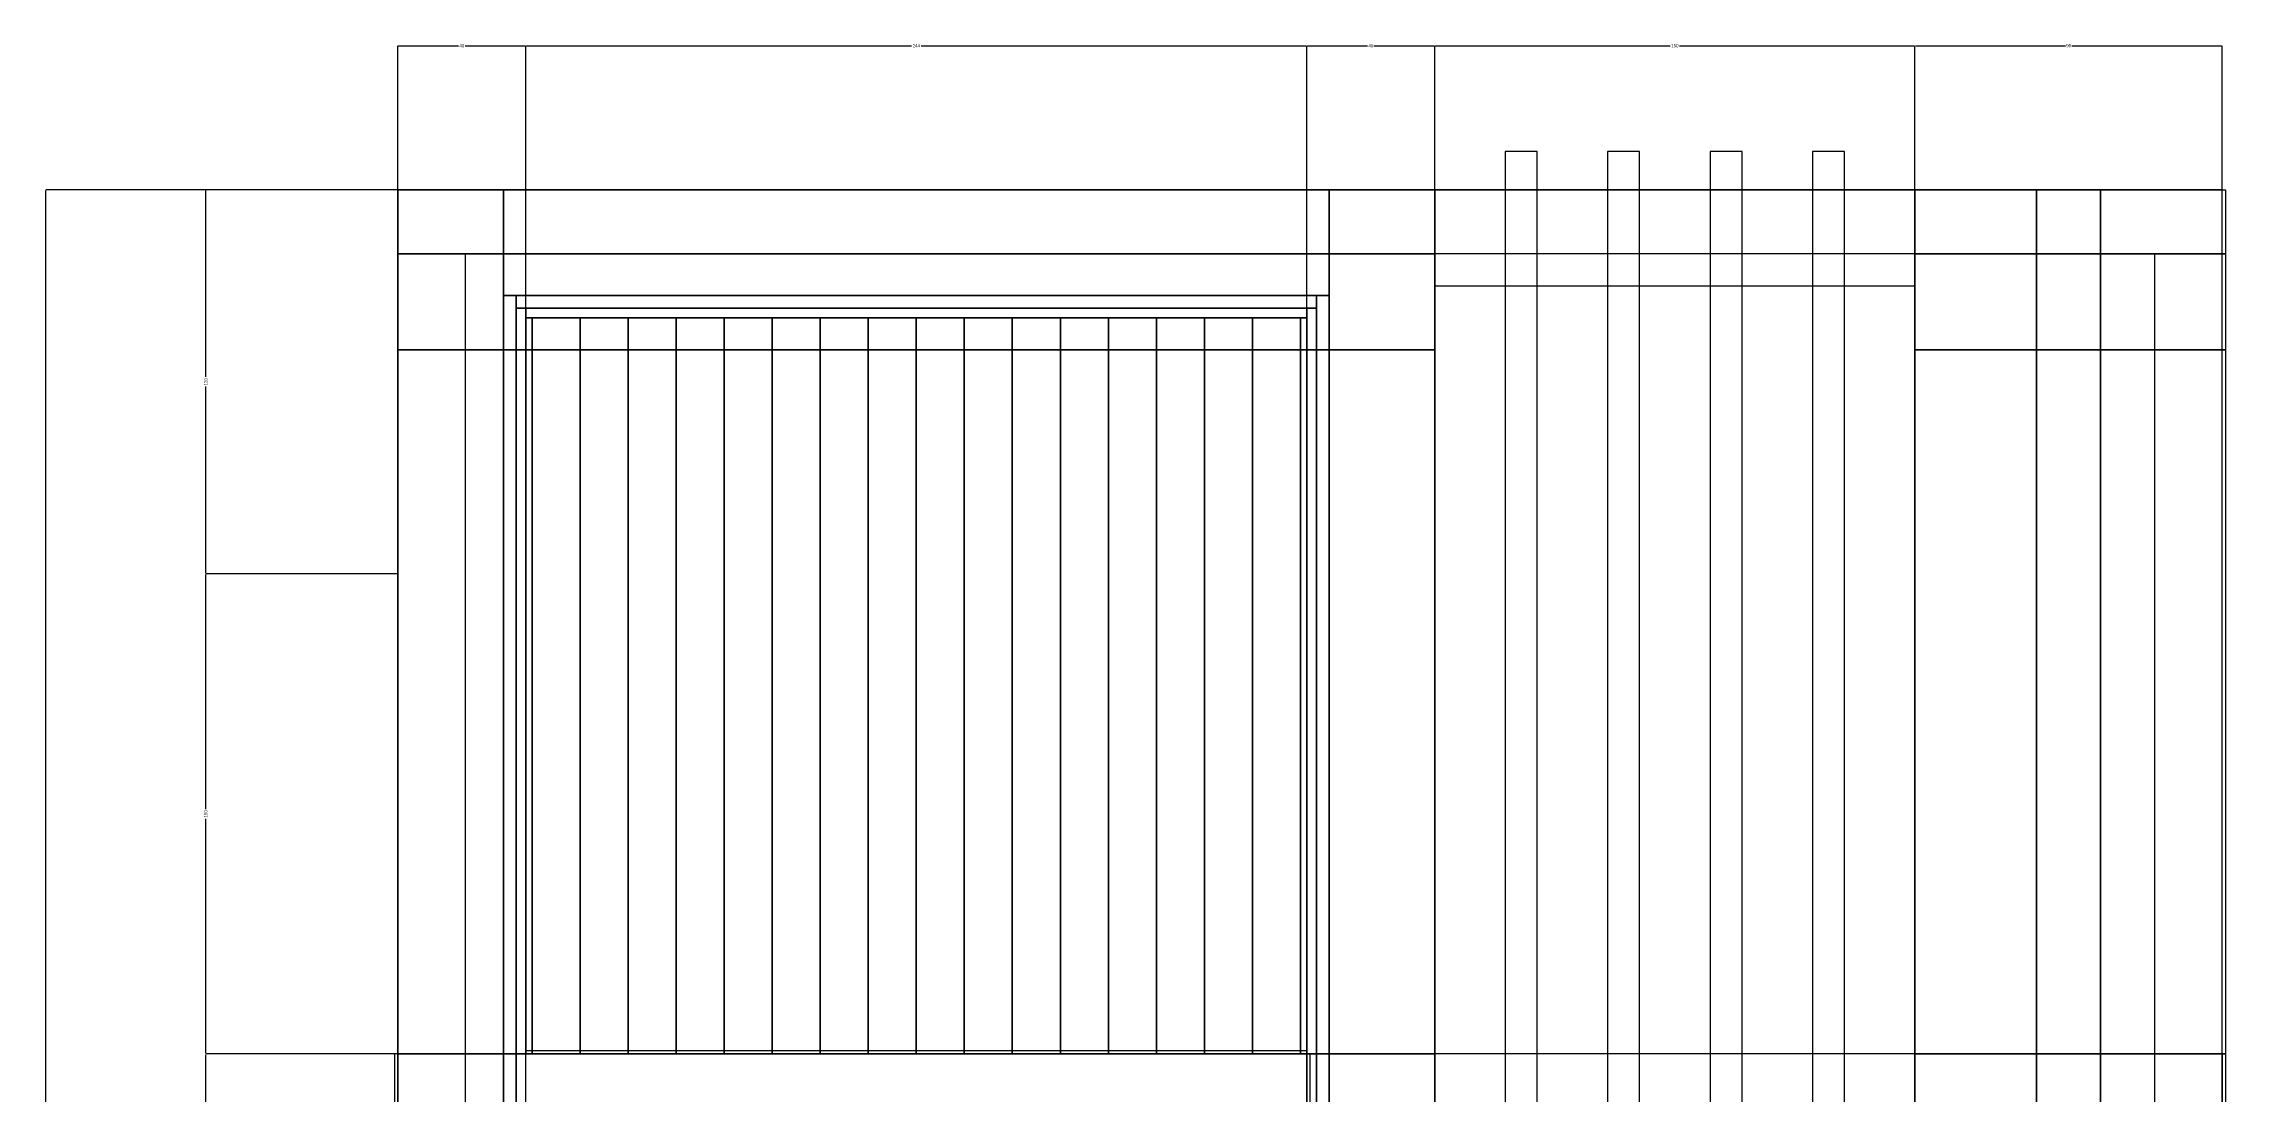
# Model space of a CAD drawing. Header units: centimetres. Extents: x -111 to 571, y -174 to 1276.
# Drawn here: x -111 to 571, y 948 to 1276 of the extents above; entities that cross this region are included whole.
import ezdxf

# ---------------------------------------------------------------- set-up
doc = ezdxf.new("R2010")
doc.units = ezdxf.units.CM
for name, color, linetype in [('F-BRONZE', 30, 'Continuous'), ('F-DIM', 1, 'Continuous'), ('F-LED', 2, 'Continuous'), ('F-STONE', 8, 'Continuous'), ('F-WALL', 8, 'Continuous')]:
    doc.layers.add(name, color=color, linetype=linetype)
doc.styles.add('OpenSansCondensed-Light', font='OpenSansCondensed-Light.ttf')
doc.dimstyles.get("Standard").update_dxf_attribs({"dimtxt": 2.5, "dimasz": 2.5, "dimexe": 1.25, "dimexo": 0.625, "dimtad": 1, "dimcen": 2.5, "dimazin": 3, "dimtfac": 1, "dimtmove": 0, "dimatfit": 3})

# ---------------------------------------------------------------- blocks, each defined once
blk = doc.blocks.new('_CLOSEDFILLED')
at = {"color": 0, "linetype": 'BYBLOCK'}
blk.add_solid([(-1, 0.2), (0, 0), (-1, -0.2)], dxfattribs=at)
blk = doc.blocks.new('*D7')
for p, q in [((0, 0), (0, 1275)), ((0.25, 1275), (19, 1275)), ((21, 1275), (39.75, 1275)), ((40, 0), (40, 1275))]:
    blk.add_line(p, q)
at = {"layer": 'Defpoints'}
for p in [(0, 1275), (0, 0), (40, 0)]:
    blk.add_point(p, dxfattribs=at)
at = {"layer": 'F-DIM', "xscale": 0.25, "yscale": 0.25, "rotation": 180}
blk.add_blockref('_CLOSEDFILLED', (0, 1275), dxfattribs=at)
at = {"layer": 'F-DIM', "xscale": 0.25, "yscale": 0.25}
blk.add_blockref('_CLOSEDFILLED', (40, 1275), dxfattribs=at)
at = {"layer": 'F-DIM', "insert": (20, 1275), "char_height": 1, "attachment_point": 5, "style": 'OpenSansCondensed-Light'}
blk.add_mtext('40', dxfattribs=at)
blk = doc.blocks.new('*D8')
for p, q in [((40, 0), (40, 1275)), ((40.25, 1275), (160.5, 1275)), ((163.5, 1275), (283.75, 1275)), ((284, 0), (284, 1275))]:
    blk.add_line(p, q)
at = {"layer": 'Defpoints'}
for p in [(40, 1275), (40, 0), (284, 0)]:
    blk.add_point(p, dxfattribs=at)
at = {"layer": 'F-DIM', "xscale": 0.25, "yscale": 0.25, "rotation": 180}
blk.add_blockref('_CLOSEDFILLED', (40, 1275), dxfattribs=at)
at = {"layer": 'F-DIM', "xscale": 0.25, "yscale": 0.25}
blk.add_blockref('_CLOSEDFILLED', (284, 1275), dxfattribs=at)
at = {"layer": 'F-DIM', "insert": (162, 1275), "char_height": 1, "attachment_point": 5, "style": 'OpenSansCondensed-Light'}
blk.add_mtext('244', dxfattribs=at)
blk = doc.blocks.new('*D9')
for p, q in [((284, 0), (284, 1275)), ((284.25, 1275), (303, 1275)), ((305, 1275), (323.75, 1275)), ((324, 0), (324, 1275))]:
    blk.add_line(p, q)
at = {"layer": 'Defpoints'}
for p in [(284, 1275), (284, 0), (324, 0)]:
    blk.add_point(p, dxfattribs=at)
at = {"layer": 'F-DIM', "xscale": 0.25, "yscale": 0.25, "rotation": 180}
blk.add_blockref('_CLOSEDFILLED', (284, 1275), dxfattribs=at)
at = {"layer": 'F-DIM', "xscale": 0.25, "yscale": 0.25}
blk.add_blockref('_CLOSEDFILLED', (324, 1275), dxfattribs=at)
at = {"layer": 'F-DIM', "insert": (304, 1275), "char_height": 1, "attachment_point": 5, "style": 'OpenSansCondensed-Light'}
blk.add_mtext('40', dxfattribs=at)
blk = doc.blocks.new('*D10')
for p, q in [((324, 0), (324, 1275)), ((324.25, 1275), (397.5, 1275)), ((400.5, 1275), (473.75, 1275)), ((474, 0), (474, 1275))]:
    blk.add_line(p, q)
at = {"layer": 'Defpoints'}
for p in [(324, 1275), (324, 0), (474, 0)]:
    blk.add_point(p, dxfattribs=at)
at = {"layer": 'F-DIM', "xscale": 0.25, "yscale": 0.25, "rotation": 180}
blk.add_blockref('_CLOSEDFILLED', (324, 1275), dxfattribs=at)
at = {"layer": 'F-DIM', "xscale": 0.25, "yscale": 0.25}
blk.add_blockref('_CLOSEDFILLED', (474, 1275), dxfattribs=at)
at = {"layer": 'F-DIM', "insert": (399, 1275), "char_height": 1, "attachment_point": 5, "style": 'OpenSansCondensed-Light'}
blk.add_mtext('150', dxfattribs=at)
blk = doc.blocks.new('*D11')
for p, q in [((474, 0), (474, 1275)), ((474.25, 1275), (521, 1275)), ((523, 1275), (569.75, 1275)), ((570, 0), (570, 1275))]:
    blk.add_line(p, q)
at = {"layer": 'Defpoints'}
for p in [(474, 1275), (474, 0), (570, 0)]:
    blk.add_point(p, dxfattribs=at)
at = {"layer": 'F-DIM', "xscale": 0.25, "yscale": 0.25, "rotation": 180}
blk.add_blockref('_CLOSEDFILLED', (474, 1275), dxfattribs=at)
at = {"layer": 'F-DIM', "xscale": 0.25, "yscale": 0.25}
blk.add_blockref('_CLOSEDFILLED', (570, 1275), dxfattribs=at)
at = {"layer": 'F-DIM', "insert": (522, 1275), "char_height": 1, "attachment_point": 5, "style": 'OpenSansCondensed-Light'}
blk.add_mtext('96', dxfattribs=at)
blk = doc.blocks.new('*D16')
for p, q in [((0, 960), (-60, 960)), ((-60, 801.5), (-60, 959.75)), ((-60, 640.25), (-60, 798.5)), ((0, 640), (-60, 640))]:
    blk.add_line(p, q)
at = {"layer": 'Defpoints'}
for p in [(0, 960), (-60, 640), (0, 640)]:
    blk.add_point(p, dxfattribs=at)
at = {"layer": 'F-DIM', "xscale": 0.25, "yscale": 0.25}
for p, rotation in [((-60, 960), 90), ((-60, 640), 270)]:
    blk.add_blockref('_CLOSEDFILLED', p, dxfattribs=dict(at, rotation=rotation))
at = {"layer": 'F-DIM', "insert": (-60, 800), "char_height": 1, "attachment_point": 5, "rotation": 90, "style": 'OpenSansCondensed-Light'}
blk.add_mtext('320', dxfattribs=at)
blk = doc.blocks.new('*D17')
for p, q in [((0, 1110), (-60, 1110)), ((-60, 1036.5), (-60, 1109.75)), ((-60, 960.25), (-60, 1033.5)), ((0, 960), (-60, 960))]:
    blk.add_line(p, q)
at = {"layer": 'Defpoints'}
for p in [(0, 1110), (-60, 960), (0, 960)]:
    blk.add_point(p, dxfattribs=at)
at = {"layer": 'F-DIM', "xscale": 0.25, "yscale": 0.25}
for p, rotation in [((-60, 1110), 90), ((-60, 960), 270)]:
    blk.add_blockref('_CLOSEDFILLED', p, dxfattribs=dict(at, rotation=rotation))
at = {"layer": 'F-DIM', "insert": (-60, 1035), "char_height": 1, "attachment_point": 5, "rotation": 90, "style": 'OpenSansCondensed-Light'}
blk.add_mtext('150', dxfattribs=at)
blk = doc.blocks.new('*D18')
for p, q in [((0, 1230), (-60, 1230)), ((-60, 1171.5), (-60, 1229.75)), ((-60, 1110.25), (-60, 1168.5)), ((0, 1110), (-60, 1110))]:
    blk.add_line(p, q)
at = {"layer": 'Defpoints'}
for p in [(0, 1230), (-60, 1110), (0, 1110)]:
    blk.add_point(p, dxfattribs=at)
at = {"layer": 'F-DIM', "xscale": 0.25, "yscale": 0.25}
for p, rotation in [((-60, 1230), 90), ((-60, 1110), 270)]:
    blk.add_blockref('_CLOSEDFILLED', p, dxfattribs=dict(at, rotation=rotation))
at = {"layer": 'F-DIM', "insert": (-60, 1170), "char_height": 1, "attachment_point": 5, "rotation": 90, "style": 'OpenSansCondensed-Light'}
blk.add_mtext('120', dxfattribs=at)
blk = doc.blocks.new('*D19')
for p, q in [((0, 1230), (-110, 1230)), ((-110, 617), (-110, 1229.75)), ((-110, 0.25), (-110, 613)), ((0, 0), (-110, 0))]:
    blk.add_line(p, q)
at = {"layer": 'Defpoints'}
for p in [(0, 1230), (-110, 0), (0, 0)]:
    blk.add_point(p, dxfattribs=at)
at = {"layer": 'F-DIM', "xscale": 0.25, "yscale": 0.25}
for p, rotation in [((-110, 1230), 90), ((-110, 0), 270)]:
    blk.add_blockref('_CLOSEDFILLED', p, dxfattribs=dict(at, rotation=rotation))
at = {"layer": 'F-DIM', "insert": (-110, 615), "char_height": 1, "attachment_point": 5, "rotation": 90, "style": 'OpenSansCondensed-Light'}
blk.add_mtext('1230', dxfattribs=at)

msp = doc.modelspace()

# ---------------------------------------------------------------- linework, layer by layer
at = {"layer": 'F-BRONZE'}
for points in [[(346, 320), (356, 320), (356, 1242), (346, 1242)], [(346, 1230), (356, 1230), (356, 1242), (346, 1242)], [(378, 320), (388, 320), (388, 1242), (378, 1242)], [(378, 1230), (388, 1230), (388, 1242), (378, 1242)], [(410, 320), (420, 320), (420, 1242), (410, 1242)], [(410, 1230), (420, 1230), (420, 1242), (410, 1242)], [(442, 320), (452, 320), (452, 1242), (442, 1242)], [(442, 1230), (452, 1230), (452, 1242), (442, 1242)], [(324, 1200), (474, 1200), (474, 1230), (324, 1230)], [(346, 320), (356, 320), (356, 1230), (346, 1230)], [(378, 320), (388, 320), (388, 1230), (378, 1230)], [(410, 320), (420, 320), (420, 1230), (410, 1230)], [(442, 320), (452, 320), (452, 1230), (442, 1230)], [(324, 930), (474, 930), (474, 960), (324, 960)]]:
    msp.add_lwpolyline(points, close=True, dxfattribs=at)
at = {"layer": 'F-LED'}
msp.add_lwpolyline([(40, 960), (284, 960), (284, 961), (40, 961)], close=True, dxfattribs=at)
at = {"layer": 'F-STONE'}
for points in [[(0, 320), (33, 320), (33, 1230), (0, 1230)], [(0, 960), (324, 960), (324, 1230), (0, 1230)], [(33, 1197), (291, 1197), (291, 1230), (33, 1230)], [(291, 320), (324, 320), (324, 1230), (291, 1230)], [(474, 320), (512, 320), (512, 1230), (474, 1230)], [(512, 320), (532, 320), (532, 1230), (512, 1230)], [(532, 320), (570, 320), (570, 1230), (532, 1230)], [(33, 353), (37, 353), (37, 1197), (33, 1197)], [(37, 1193), (287, 1193), (287, 1197), (37, 1197)], [(37, 357), (40, 357), (40, 1193), (37, 1193)], [(40, 1190), (284, 1190), (284, 1193), (40, 1193)], [(284, 357), (287, 357), (287, 1193), (284, 1193)], [(287, 353), (291, 353), (291, 1197), (287, 1197)], [(40, 960), (42, 960), (42, 1190), (40, 1190)], [(42, 960), (57, 960), (57, 1190), (42, 1190)], [(57, 960), (72, 960), (72, 1190), (57, 1190)], [(72, 960), (87, 960), (87, 1190), (72, 1190)], [(87, 960), (102, 960), (102, 1190), (87, 1190)], [(102, 960), (117, 960), (117, 1190), (102, 1190)], [(117, 960), (132, 960), (132, 1190), (117, 1190)], [(132, 960), (147, 960), (147, 1190), (132, 1190)], [(147, 960), (162, 960), (162, 1190), (147, 1190)], [(162, 960), (177, 960), (177, 1190), (162, 1190)], [(177, 960), (192, 960), (192, 1190), (177, 1190)], [(192, 960), (207, 960), (207, 1190), (192, 1190)], [(207, 960), (222, 960), (222, 1190), (207, 1190)], [(222, 960), (237, 960), (237, 1190), (222, 1190)], [(237, 960), (252, 960), (252, 1190), (237, 1190)], [(252, 960), (267, 960), (267, 1190), (252, 1190)], [(267, 960), (282, 960), (282, 1190), (267, 1190)], [(282, 960), (284, 960), (284, 1190), (282, 1190)], [(-1, 640), (0, 640), (0, 960), (-1, 960)], [(21, 940), (324, 940), (324, 960), (21, 960)]]:
    msp.add_lwpolyline(points, close=True, dxfattribs=at)
at = {"layer": 'F-WALL'}
for points in [[(571, 1210), (0, 1210), (0, 1230), (571, 1230)], [(324, 1180), (0, 1180), (0, 1210), (324, 1210)], [(21, 1180), (324, 1180), (324, 1210), (21, 1210)], [(571, 1180), (474, 1180), (474, 1210), (571, 1210)], [(474, 1180), (549, 1180), (549, 1210), (474, 1210)], [(324, 960), (0, 960), (0, 1180), (324, 1180)], [(21, 960), (324, 960), (324, 1180), (21, 1180)], [(571, 960), (474, 960), (474, 1180), (571, 1180)], [(474, 960), (549, 960), (549, 1180), (474, 1180)], [(324, 940), (0, 940), (0, 960), (324, 960)], [(285, 940), (324, 940), (324, 960), (285, 960)], [(474, 940), (570, 940), (570, 960), (474, 960)], [(571, 940), (474, 940), (474, 960), (571, 960)], [(570, 940), (549, 940), (549, 960), (570, 960)]]:
    msp.add_lwpolyline(points, close=True, dxfattribs=at)

# ---------------------------------------------------------------- dimensions: what is measured, and where the dimension line sits
at = {"layer": 'F-DIM'}
for base, p1, p2, picture, middle in [((0, 1275), (0, 0), (40, 0), '*D7', (20, 1275)), ((40, 1275), (40, 0), (284, 0), '*D8', (162, 1275)), ((284, 1275), (284, 0), (324, 0), '*D9', (304, 1275)), ((324, 1275), (324, 0), (474, 0), '*D10', (399, 1275)), ((474, 1275), (474, 0), (570, 0), '*D11', (522, 1275))]:
    dim = msp.add_linear_dim(base=base, p1=p1, p2=p2, dimstyle='Standard', dxfattribs=at)
    dim.commit()
    dim.dimension.update_dxf_attribs({"geometry": picture, "text_midpoint": middle})
for base, p1, p2, picture, middle in [((-110, 0), (0, 0), (0, 1230), '*D19', (-110, 615)), ((-60, 1110), (0, 1110), (0, 1230), '*D18', (-60, 1170)), ((-60, 960), (0, 960), (0, 1110), '*D17', (-60, 1035)), ((-60, 640), (0, 640), (0, 960), '*D16', (-60, 800))]:
    dim = msp.add_linear_dim(base=base, p1=p1, p2=p2, angle=90, dimstyle='Standard', dxfattribs=at)
    dim.commit()
    dim.dimension.update_dxf_attribs({"geometry": picture, "text_midpoint": middle})

doc.saveas('drawing.dxf')
